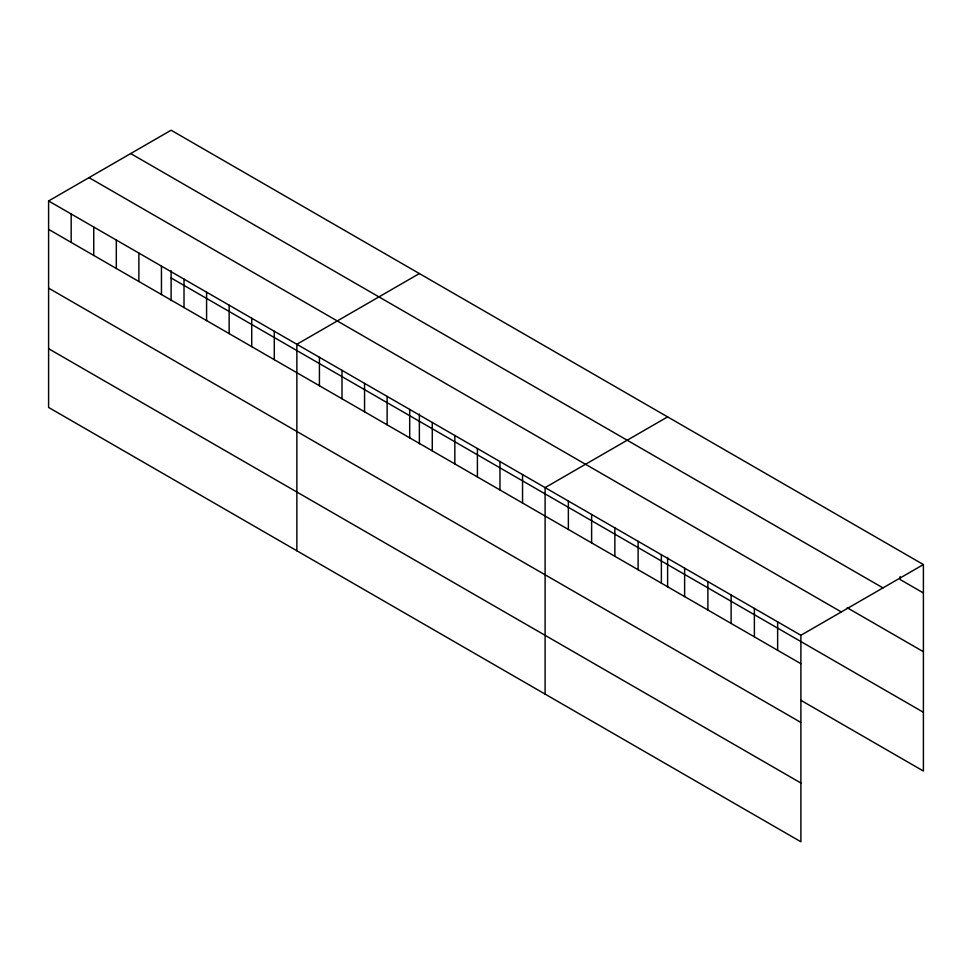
<?xml version="1.0" encoding="UTF-8"?>
<svg xmlns="http://www.w3.org/2000/svg" width="972" height="972" viewBox="0 0 972 972"><rect width="100%" height="100%" fill="white"/><g stroke="black" fill="none" stroke-linecap="round" stroke-linejoin="round"><path stroke-width="1.46" d="M48.6 200.961L800.892 635.287L800.892 841.776L48.6 407.438L48.6 200.961L171.108 130.224L923.4 564.562L923.4 771.039L800.673 700.192M419.369 273.557L296.861 344.282L296.861 550.772M667.618 416.879L545.11 487.616L545.11 694.105M800.892 635.287L923.4 564.562M923.4 592.969L900.145 579.543L900.145 576.554M130.685 153.564L882.977 587.902M847.183 607.731L923.4 651.738M89.023 177.621L841.315 611.947M171.108 277.956L923.4 712.282M48.6 229.368L800.892 663.706M48.6 288.137L800.892 722.463M48.6 348.681L800.892 783.007M777.636 621.861L777.636 650.28M754.381 608.436L754.381 636.854M731.126 595.01L731.126 623.429M707.883 581.584L707.883 610.003M684.628 568.158L684.628 596.577M667.618 557.406L667.618 587.21M661.373 554.733L661.373 583.151M638.118 541.319L638.118 569.726M614.863 527.893L614.863 556.3M591.62 514.467L591.62 542.886M568.365 501.042L568.365 529.461M522.547 474.579L522.547 502.998M499.973 461.554L499.973 489.973M477.41 448.529L477.41 476.936M454.835 435.492L454.835 463.911M432.273 422.468L432.273 450.887M419.369 414.072L419.369 443.876M409.698 409.431L409.698 437.85M387.135 396.406L387.135 424.825M364.561 383.381L364.561 411.788M341.998 370.344L341.998 398.763M319.423 357.319L319.423 385.726M274.286 331.258L274.286 359.676M251.724 318.221L251.724 346.64M229.149 305.196L229.149 333.615M206.586 292.171L206.586 320.578M184.012 279.134L184.012 307.553M171.108 270.738L171.108 300.555M161.449 266.109L161.449 294.528M138.875 253.072L138.875 281.491M116.312 240.048L116.312 268.466M93.737 227.011L93.737 255.429M71.175 213.986L71.175 242.405"/></g></svg>
